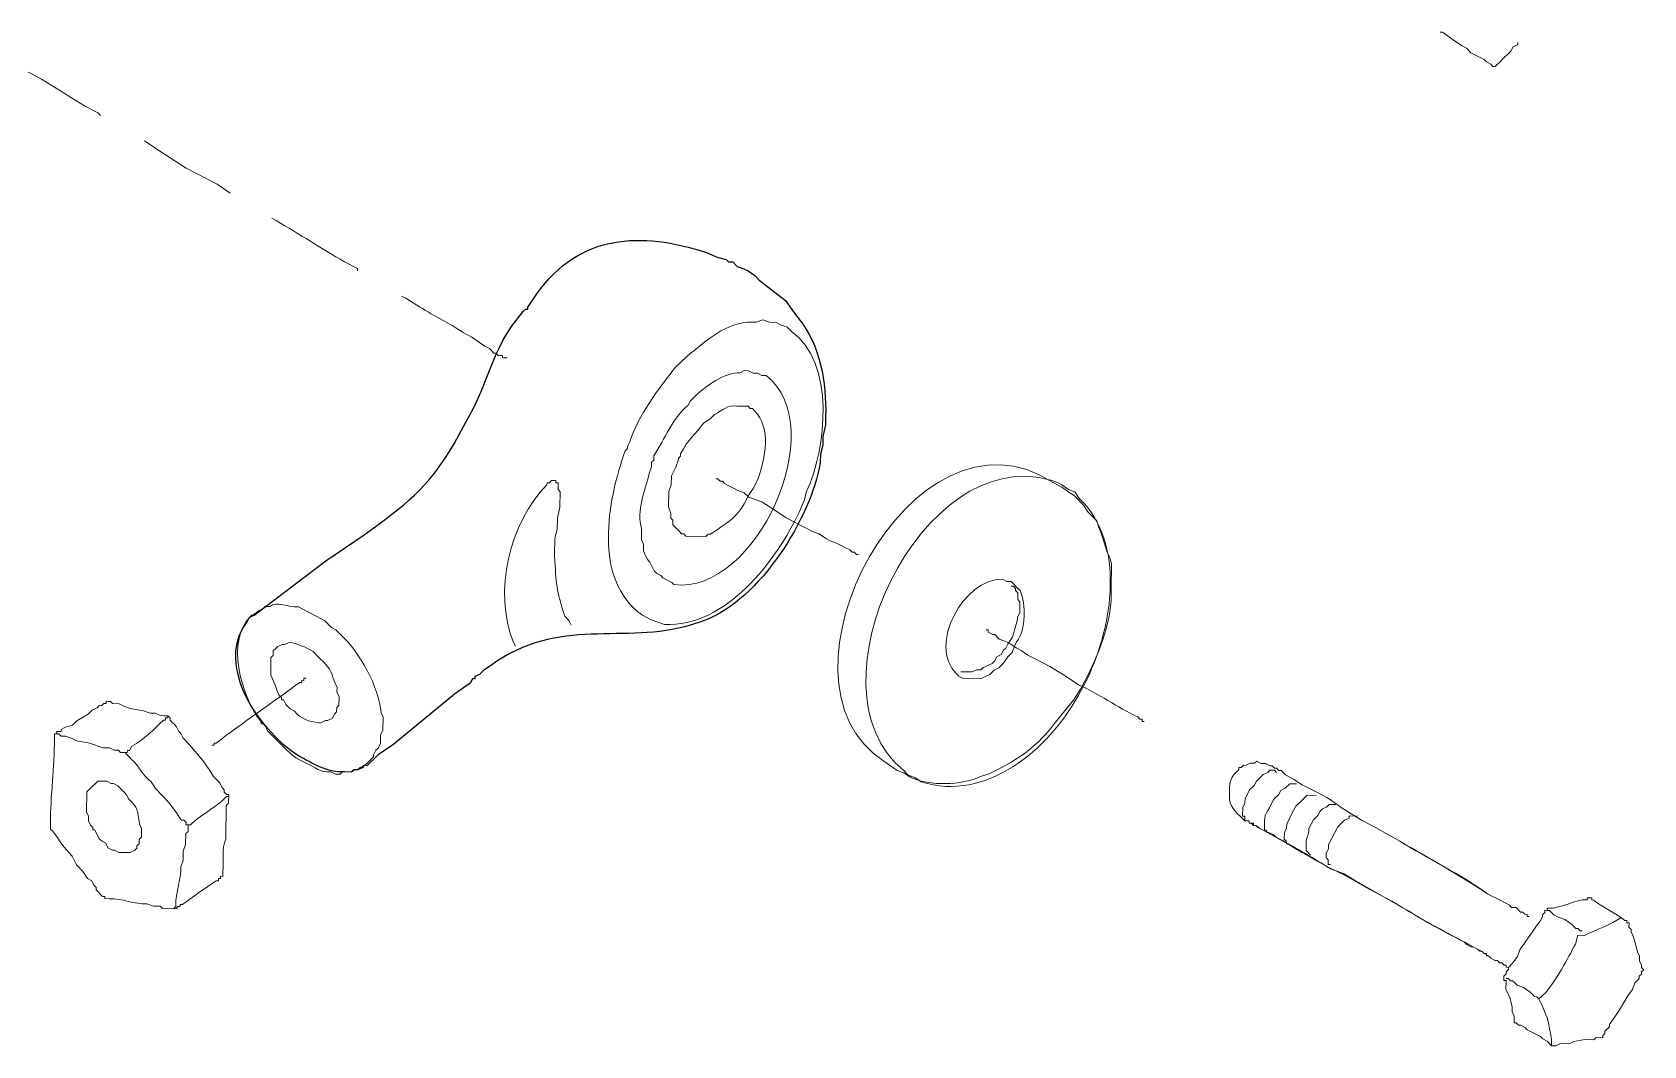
# Model space of a CAD drawing. Extents: x 0 to 563, y 0 to 205.
# Drawn here: x 475.65 to 494.27, y 33.38 to 45.09 of the extents above; entities that cross this region are included whole.
import ezdxf

# ---------------------------------------------------------------- set-up
doc = ezdxf.new("R2010")
doc.units = 0
doc.header["$LTSCALE"] = 0.3
doc.header["$MEASUREMENT"] = 0
doc.layers.add('1', color=1, linetype='CONTINUOUS')

msp = doc.modelspace()

# ---------------------------------------------------------------- linework, layer by layer
at = {"layer": '1', "color": 41, "lineweight": 13}
for points in [[(491.92, 45.095), (491.946, 45.094), (492.098, 44.989), (492.174, 44.936), (492.225, 44.91), (492.275, 44.858), (492.428, 44.778), (492.453, 44.752), (492.504, 44.725), (492.529, 44.699), (492.554, 44.699), (492.581, 44.724), (492.607, 44.749), (492.633, 44.774), (492.737, 44.875), (492.764, 44.926), (492.815, 44.951), (492.816, 44.976)], [(476.414, 44.157), (476.44, 44.131)], [(476.947, 43.84), (477.099, 43.735), (477.429, 43.524), (477.785, 43.338), (477.937, 43.233)], [(478.419, 42.943), (478.47, 42.916)], [(479.257, 42.441), (479.409, 42.362), (479.409, 42.336)], [(479.917, 42.045), (479.968, 42.019), (480.095, 41.939)], [(483.964, 41.744), (484.015, 41.743), (484.092, 41.768), (484.169, 41.741), (484.246, 41.739), (484.296, 41.713), (484.373, 41.686), (484.423, 41.634)], [(480.628, 41.622), (480.729, 41.569), (480.805, 41.517), (480.881, 41.464), (480.932, 41.438), (480.983, 41.386), (481.008, 41.385), (481.033, 41.359), (481.085, 41.358), (481.084, 41.332), (481.136, 41.332)], [(483.083, 41.221), (483.135, 41.271), (483.213, 41.347)], [(483.825, 41.157), (483.877, 41.182), (483.928, 41.181), (483.979, 41.154), (484.03, 41.153), (484.081, 41.127), (484.132, 41.126)], [(483.229, 40.782), (483.255, 40.833), (483.308, 40.884)], [(483.405, 40.574), (483.483, 40.624), (483.535, 40.675)], [(483.793, 40.773), (483.921, 40.771), (483.946, 40.744), (483.972, 40.744), (483.997, 40.718)], [(482.502, 40.256), (482.528, 40.282), (482.528, 40.307), (482.555, 40.358)], [(482.779, 39.995), (482.806, 40.072), (482.807, 40.123), (482.833, 40.148), (482.834, 40.199)], [(483.563, 39.341), (483.485, 39.291), (483.46, 39.291), (483.434, 39.266), (483.203, 39.27), (483.178, 39.296), (483.152, 39.296), (483.127, 39.322), (483.102, 39.349), (483.076, 39.375), (483.051, 39.401), (483.052, 39.452), (483.027, 39.478), (483.028, 39.529), (483.003, 39.607), (483.007, 39.786), (483.033, 39.863), (483.035, 39.965), (483.088, 40.067), (483.115, 40.143), (483.116, 40.169), (483.142, 40.194), (483.142, 40.22)], [(481.597, 39.862), (481.598, 39.887), (481.623, 39.887), (481.65, 39.912), (481.701, 39.911), (481.7, 39.886), (481.726, 39.885), (481.725, 39.808), (481.75, 39.782), (481.747, 39.603), (481.719, 39.475), (481.717, 39.347), (481.689, 39.245), (481.686, 39.04)], [(483.548, 39.931), (483.573, 39.93), (483.598, 39.904), (483.624, 39.904), (483.649, 39.878), (483.7, 39.851), (483.751, 39.825), (483.802, 39.798), (483.878, 39.771), (483.929, 39.719), (484.005, 39.692), (484.082, 39.665), (484.208, 39.586), (484.36, 39.481), (484.665, 39.322), (484.742, 39.295), (484.818, 39.242), (484.869, 39.215), (484.945, 39.188), (484.996, 39.162), (485.047, 39.135), (485.098, 39.109), (485.123, 39.083), (485.149, 39.082), (485.174, 39.056), (485.199, 39.056)], [(484.035, 39.922), (483.982, 39.821), (483.929, 39.745), (483.876, 39.643)], [(487.42, 39.915), (487.496, 39.888), (487.547, 39.862), (487.623, 39.809), (487.699, 39.782), (487.749, 39.704)], [(487.445, 39.889), (487.547, 39.836), (487.623, 39.783), (487.699, 39.731), (487.799, 39.626), (487.849, 39.549), (487.95, 39.444), (487.974, 39.367), (487.999, 39.315), (488.072, 39.083), (488.097, 39.031), (488.121, 38.954), (488.116, 38.646)], [(484.596, 39.784), (484.569, 39.682), (484.516, 39.555)], [(483.065, 38.708), (483.04, 38.734), (482.938, 38.787), (482.913, 38.813), (482.862, 38.84), (482.837, 38.866), (482.787, 38.969), (482.762, 38.995), (482.737, 39.047), (482.713, 39.099), (482.714, 39.176), (482.689, 39.227), (482.691, 39.356)], [(486.861, 38.771), (486.912, 38.744), (486.963, 38.743), (486.989, 38.717), (487.039, 38.665), (487.064, 38.639)], [(486.963, 38.692), (486.988, 38.692), (487.013, 38.665), (487.013, 38.64), (487.038, 38.614), (487.037, 38.537), (487.062, 38.511), (487.06, 38.383), (487.033, 38.332), (487.033, 38.306), (486.978, 38.102), (486.925, 38.026), (486.899, 37.975), (486.873, 37.95), (486.846, 37.899), (486.795, 37.874), (486.768, 37.823), (486.742, 37.798), (486.69, 37.773), (486.639, 37.749), (486.612, 37.724), (486.561, 37.724), (486.509, 37.7), (486.381, 37.702)], [(478.186, 38.356), (478.238, 38.381), (478.264, 38.406), (478.316, 38.431), (478.342, 38.456), (478.393, 38.455)], [(478.675, 38.451), (478.726, 38.45), (478.777, 38.423), (478.828, 38.397), (478.879, 38.37), (479.031, 38.291), (479.107, 38.212), (479.158, 38.186), (479.208, 38.134)], [(481.802, 38.345), (481.852, 38.293), (481.877, 38.241)], [(482.954, 38.248), (482.801, 38.302), (482.751, 38.329), (482.7, 38.355)], [(486.672, 38.184), (486.697, 38.184), (486.697, 38.158), (486.748, 38.132), (486.773, 38.131), (486.824, 38.079), (486.9, 38.052), (486.951, 38.025), (487.027, 37.973), (487.078, 37.946), (487.154, 37.894), (487.256, 37.841), (487.408, 37.761), (487.586, 37.655), (487.738, 37.55)], [(478.68, 37.245), (478.629, 37.272), (478.579, 37.324), (478.554, 37.376), (478.528, 37.376), (478.529, 37.402), (478.504, 37.428), (478.479, 37.479), (478.454, 37.557), (478.405, 37.66), (478.408, 37.865), (478.435, 37.891), (478.435, 37.942), (478.462, 37.967), (478.488, 37.992), (478.539, 38.017), (478.565, 38.016), (478.617, 38.041)], [(481.232, 37.996), (481.207, 38.048)], [(487.028, 38.05), (487.002, 37.999), (486.975, 37.922), (486.923, 37.872), (486.87, 37.796), (486.818, 37.746), (486.766, 37.721), (486.714, 37.67), (486.662, 37.646), (486.611, 37.621), (486.406, 37.625), (486.355, 37.651), (486.33, 37.677)], [(478.897, 37.934), (478.947, 37.882), (478.973, 37.856)], [(478.815, 37.627), (478.789, 37.628), (478.789, 37.602), (478.763, 37.603), (478.763, 37.577), (478.737, 37.578)], [(487.842, 37.651), (487.763, 37.499), (487.683, 37.372), (487.474, 37.119)], [(487.842, 37.625), (487.736, 37.422)], [(479.172, 37.519), (479.171, 37.467), (479.196, 37.416), (479.194, 37.313), (479.168, 37.288), (479.167, 37.237), (479.141, 37.212), (479.114, 37.161), (479.063, 37.136), (479.037, 37.136), (478.985, 37.112), (478.96, 37.112)], [(475.905, 36.934), (475.906, 36.985), (475.931, 36.985), (475.932, 37.011), (475.983, 37.01), (475.984, 37.035), (476.035, 37.06), (476.113, 37.084), (476.165, 37.135), (476.294, 37.209), (476.346, 37.26), (476.398, 37.285), (476.424, 37.31), (476.45, 37.309), (476.476, 37.335), (476.502, 37.334), (476.502, 37.36), (476.528, 37.359), (476.553, 37.359), (476.578, 37.333), (476.655, 37.331), (476.706, 37.305), (476.783, 37.278), (476.936, 37.25), (477.013, 37.223)], [(477.165, 37.143), (477.191, 37.143), (477.191, 37.168), (477.217, 37.168), (477.217, 37.194)], [(477.217, 37.193), (477.242, 37.167), (477.242, 37.142), (477.267, 37.116), (477.292, 37.09), (477.318, 37.064), (477.342, 37.012), (477.367, 36.986), (477.392, 36.934), (477.468, 36.856), (477.619, 36.674), (477.694, 36.57), (477.744, 36.492), (477.794, 36.44), (477.819, 36.414), (477.844, 36.362), (477.869, 36.336), (477.869, 36.31), (477.894, 36.284), (477.92, 36.284), (477.918, 36.181), (477.892, 36.156), (477.885, 35.771)], [(478.419, 36.968), (478.368, 37.02), (478.343, 37.071), (478.318, 37.098), (478.293, 37.098), (478.293, 37.124)], [(479.68, 37.228), (479.704, 37.176), (479.702, 37.022), (479.675, 36.971), (479.674, 36.869), (479.647, 36.818), (479.621, 36.793), (479.594, 36.742), (479.594, 36.716), (479.542, 36.666), (479.516, 36.641), (479.49, 36.616), (479.464, 36.59), (479.412, 36.566), (479.386, 36.566), (479.334, 36.541), (479.232, 36.543), (479.206, 36.518), (479.155, 36.519), (479.104, 36.545)], [(488.424, 37.179), (488.449, 37.153), (488.475, 37.153), (488.474, 37.127), (488.5, 37.127)], [(475.906, 36.985), (475.957, 36.984), (475.982, 36.958), (476.033, 36.958), (476.11, 36.931), (476.161, 36.904), (476.314, 36.876), (476.467, 36.822), (476.544, 36.82), (476.595, 36.794), (476.646, 36.793), (476.671, 36.767), (476.723, 36.766), (476.748, 36.74), (476.773, 36.714), (476.798, 36.688), (476.823, 36.662)], [(477.776, 36.876), (477.75, 36.877), (477.75, 36.851), (477.724, 36.851)], [(476.723, 36.766), (476.748, 36.766), (476.749, 36.791), (476.774, 36.791), (476.801, 36.842)], [(478.798, 36.653), (478.747, 36.68), (478.696, 36.706)], [(485.796, 36.481), (485.72, 36.534), (485.644, 36.561), (485.491, 36.666)], [(485.923, 36.428), (485.847, 36.48), (485.771, 36.507), (485.72, 36.559)], [(486.746, 36.542), (486.694, 36.517), (486.617, 36.493)], [(490.028, 36.536), (490.003, 36.562), (489.952, 36.563), (489.926, 36.538), (489.874, 36.513), (489.848, 36.488), (489.796, 36.438), (489.769, 36.387), (489.717, 36.336), (489.691, 36.286), (489.664, 36.235), (489.663, 36.183), (489.637, 36.133), (489.635, 36.03), (489.661, 36.03), (489.66, 35.978), (489.685, 35.978)], [(476.888, 35.943), (476.913, 35.891), (476.911, 35.788), (476.885, 35.763), (476.884, 35.712), (476.858, 35.687), (476.857, 35.661), (476.831, 35.636), (476.78, 35.611), (476.651, 35.613), (476.601, 35.64), (476.575, 35.64), (476.524, 35.667), (476.499, 35.718), (476.448, 35.745), (476.423, 35.771), (476.374, 35.875), (476.348, 35.875), (476.349, 35.901), (476.323, 35.927), (476.299, 35.978), (476.3, 36.03), (476.275, 36.081), (476.279, 36.312), (476.305, 36.337), (476.331, 36.363), (476.383, 36.413), (476.409, 36.438), (476.512, 36.436), (476.563, 36.41), (476.588, 36.409), (476.639, 36.383), (476.664, 36.357), (476.715, 36.305), (476.74, 36.279), (476.765, 36.227)], [(477.024, 36.427), (477.074, 36.35), (477.15, 36.271)], [(490.257, 36.404), (490.18, 36.405), (490.128, 36.355), (490.076, 36.33), (490.05, 36.279), (489.997, 36.229), (489.971, 36.178)], [(477.893, 36.259), (477.919, 36.258)], [(490.485, 36.272), (490.383, 36.274), (490.357, 36.248), (490.331, 36.223), (490.305, 36.198), (490.252, 36.148), (490.226, 36.097), (490.199, 36.046), (490.173, 35.995), (490.146, 35.944), (490.145, 35.893), (490.119, 35.842), (490.118, 35.765), (490.143, 35.739), (490.142, 35.713), (490.168, 35.713)], [(490.714, 36.165), (490.637, 36.167), (490.611, 36.141), (490.56, 36.117), (490.534, 36.091), (490.507, 36.041), (490.455, 35.99), (490.402, 35.889)], [(477.376, 35.985), (477.401, 35.985), (477.427, 35.959), (477.426, 35.933), (477.452, 35.933), (477.451, 35.856), (477.424, 35.831), (477.422, 35.703), (477.395, 35.626), (477.394, 35.524), (477.367, 35.447)], [(489.787, 35.925), (489.761, 35.925), (489.736, 35.951), (489.711, 35.952), (489.711, 35.977), (489.66, 35.978), (489.635, 36.004), (489.66, 35.978), (489.711, 35.977), (489.711, 35.952), (489.762, 35.951), (489.761, 35.925), (489.787, 35.925), (489.812, 35.899)], [(490.969, 36.033), (490.866, 36.034), (490.866, 36.009), (490.814, 35.984), (490.788, 35.959), (490.736, 35.908), (490.63, 35.705), (490.629, 35.654), (490.602, 35.603), (490.601, 35.552), (490.626, 35.526), (490.626, 35.474), (490.651, 35.474)], [(475.886, 35.857), (475.861, 35.883), (475.862, 35.935)], [(477.451, 35.907), (477.452, 35.933), (477.478, 35.932)], [(489.89, 35.923), (489.889, 35.872), (489.914, 35.871), (489.914, 35.846)], [(476.539, 35.077), (476.488, 35.078), (476.489, 35.103), (476.463, 35.104), (476.387, 35.182), (476.388, 35.208), (476.363, 35.234), (476.338, 35.285), (476.287, 35.312), (476.237, 35.39), (476.162, 35.468), (476.112, 35.571)], [(490.372, 35.633), (490.422, 35.58)], [(477.853, 35.387), (477.852, 35.336), (477.826, 35.337), (477.826, 35.311), (477.8, 35.311), (477.8, 35.286), (477.774, 35.286)], [(477.385, 35.011), (477.359, 35.011), (477.359, 34.986), (477.333, 34.986), (477.307, 34.961), (477.153, 34.963), (477.128, 34.99), (477.051, 34.991), (476.974, 35.018)], [(477.308, 35.012), (477.307, 34.986), (477.281, 34.961)], [(493.593, 35.064), (493.619, 35.064), (493.619, 35.089), (493.671, 35.088), (493.67, 35.063), (493.696, 35.062)], [(494.051, 34.825), (494.076, 34.825), (494.076, 34.799), (494.102, 34.799), (494.101, 34.748), (494.126, 34.721), (494.125, 34.696), (494.15, 34.644), (494.174, 34.567), (494.198, 34.464), (494.223, 34.412), (494.222, 34.361), (494.247, 34.309), (494.247, 34.283), (494.272, 34.257), (494.246, 34.232), (494.245, 34.206), (494.219, 34.181), (494.219, 34.156), (494.193, 34.13), (494.167, 34.105), (494.14, 34.029), (494.087, 33.953), (493.981, 33.775), (493.876, 33.623), (493.876, 33.597), (493.823, 33.547), (493.823, 33.521), (493.797, 33.496), (493.797, 33.471), (493.72, 33.472), (493.694, 33.447), (493.591, 33.448), (493.462, 33.425), (493.411, 33.4), (493.308, 33.402), (493.256, 33.377), (493.205, 33.378), (493.155, 33.43), (493.104, 33.457), (493.079, 33.483), (492.926, 33.562), (492.901, 33.589), (492.85, 33.615), (492.825, 33.616), (492.799, 33.642), (492.774, 33.642), (492.775, 33.719), (492.75, 33.771), (492.751, 33.822), (492.727, 33.925), (492.703, 33.977), (492.678, 34.028), (492.68, 34.131), (492.654, 34.131), (492.655, 34.183), (492.681, 34.208), (492.681, 34.233), (492.707, 34.259), (492.708, 34.284), (492.76, 34.335), (492.813, 34.411), (492.84, 34.487), (493.05, 34.791), (493.076, 34.817), (493.103, 34.867), (493.103, 34.893), (493.129, 34.918), (493.13, 34.944), (493.155, 34.943), (493.156, 34.969), (493.181, 34.969)], [(493.561, 34.706), (493.536, 34.706), (493.511, 34.732), (493.485, 34.733), (493.46, 34.759), (493.435, 34.785), (493.359, 34.837), (493.282, 34.864), (493.231, 34.891), (493.206, 34.917), (493.181, 34.943), (493.155, 34.943)], [(494.026, 34.851), (494, 34.852)], [(492.047, 34.655), (492.2, 34.575), (492.225, 34.549), (492.276, 34.523), (492.302, 34.522), (492.352, 34.496), (492.378, 34.47), (492.403, 34.469), (492.428, 34.443), (492.454, 34.443), (492.454, 34.417), (492.479, 34.417)], [(493.586, 34.654), (493.509, 34.655), (493.482, 34.553)], [(493.061, 33.919), (493.035, 33.945), (493.01, 33.946), (492.959, 33.998), (492.883, 34.051), (492.807, 34.077), (492.782, 34.104), (492.756, 34.13), (492.731, 34.13), (492.706, 34.156), (492.68, 34.157)], [(493.139, 33.995), (493.061, 33.919), (493.085, 33.867)], [(493.206, 33.455), (493.205, 33.378)]]:
    msp.add_lwpolyline(points, dxfattribs=at)
at = {"layer": '1', "color": 41, "lineweight": 25}
for points in [[(483.439, 42.548), (483.566, 42.495), (483.668, 42.467), (483.694, 42.441), (483.745, 42.44), (483.795, 42.388), (483.872, 42.361), (483.923, 42.335), (483.999, 42.282), (484.049, 42.23), (484.15, 42.151), (484.353, 41.994), (484.428, 41.89), (484.503, 41.786)], [(481.324, 41.867), (481.35, 41.892), (481.376, 41.892), (481.376, 41.917), (481.482, 42.069)], [(484.817, 40.652), (484.815, 40.55), (484.787, 40.422), (484.785, 40.32), (484.758, 40.218), (484.756, 40.115)], [(480.529, 40.342), (480.635, 40.545)], [(478.134, 38.28), (478.16, 38.331), (478.212, 38.356), (479.043, 38.983), (479.484, 39.283)], [(483.417, 38.292), (483.339, 38.267), (483.262, 38.243)], [(480.946, 37.77), (480.868, 37.72), (480.816, 37.67), (480.764, 37.645), (480.764, 37.619), (480.738, 37.62), (480.711, 37.569), (480.53, 37.444), (479.827, 36.866), (479.646, 36.741), (479.515, 36.615), (479.49, 36.616), (479.438, 36.591), (479.412, 36.566), (479.361, 36.567), (479.334, 36.541), (479.258, 36.543)], [(478.722, 36.732), (478.646, 36.784), (478.545, 36.863), (478.469, 36.941)]]:
    msp.add_lwpolyline(points, dxfattribs=at)
at = {"layer": '1', "color": 41, "lineweight": 13}
for points in [[(489.567, 36.544), (489.593, 36.569), (489.593, 36.595), (489.619, 36.594), (489.645, 36.62), (489.671, 36.619), (489.723, 36.644), (489.774, 36.643), (489.8, 36.668), (489.851, 36.642), (489.902, 36.641), (489.953, 36.614), (489.978, 36.614), (490.004, 36.588), (490.029, 36.587), (490.054, 36.561), (490.08, 36.561), (490.105, 36.535), (490.13, 36.509), (490.181, 36.482), (490.232, 36.456), (490.181, 36.482), (490.13, 36.509), (490.105, 36.535), (490.08, 36.561), (490.054, 36.561), (490.029, 36.587), (490.004, 36.588), (489.978, 36.614), (489.953, 36.614), (489.902, 36.641), (489.851, 36.642), (489.8, 36.668), (489.774, 36.643), (489.723, 36.644), (489.671, 36.619), (489.645, 36.62), (489.619, 36.594), (489.593, 36.595), (489.593, 36.569)], [(489.485, 36.263), (489.486, 36.34)], [(490.765, 36.139), (490.892, 36.06), (491.019, 35.98), (491.171, 35.901), (491.451, 35.742), (491.171, 35.901), (491.019, 35.98), (490.892, 36.06)], [(492.466, 35.135), (492.517, 35.108), (492.568, 35.082), (492.619, 35.055), (492.669, 35.029), (492.72, 35.002), (492.745, 34.976), (492.797, 34.975), (492.847, 34.923), (492.873, 34.923), (492.898, 34.897), (492.924, 34.896), (492.923, 34.87), (492.949, 34.87), (492.923, 34.87), (492.924, 34.896), (492.898, 34.897), (492.873, 34.923), (492.847, 34.923), (492.797, 34.975), (492.745, 34.976), (492.72, 35.002), (492.669, 35.029), (492.619, 35.055), (492.568, 35.082), (492.517, 35.108)], [(493.696, 35.062), (493.67, 35.063), (493.671, 35.088), (493.619, 35.089), (493.619, 35.064), (493.593, 35.064), (493.619, 35.064), (493.619, 35.089), (493.671, 35.088), (493.67, 35.063)], [(494.272, 34.257), (494.247, 34.283), (494.247, 34.309), (494.222, 34.361), (494.223, 34.412), (494.198, 34.464), (494.174, 34.567), (494.15, 34.644), (494.125, 34.696), (494.126, 34.721), (494.101, 34.748), (494.102, 34.799), (494.076, 34.799), (494.076, 34.825), (494.051, 34.825), (494.076, 34.825), (494.076, 34.799), (494.102, 34.799), (494.101, 34.748), (494.126, 34.721), (494.125, 34.696), (494.15, 34.644), (494.174, 34.567), (494.198, 34.464), (494.223, 34.412), (494.222, 34.361), (494.247, 34.309), (494.247, 34.283), (494.272, 34.257), (494.246, 34.232), (494.245, 34.206), (494.219, 34.181), (494.219, 34.156), (494.193, 34.13), (494.167, 34.105), (494.14, 34.029), (494.087, 33.953), (493.981, 33.775), (493.876, 33.623), (493.876, 33.597), (493.823, 33.547), (493.823, 33.521), (493.797, 33.496), (493.797, 33.471), (493.72, 33.472), (493.694, 33.447), (493.591, 33.448), (493.462, 33.425), (493.411, 33.4), (493.308, 33.402), (493.256, 33.377), (493.205, 33.378), (493.155, 33.43), (493.104, 33.457), (493.079, 33.483), (492.926, 33.562), (492.901, 33.589), (492.85, 33.615), (492.825, 33.616), (492.799, 33.642), (492.774, 33.642), (492.775, 33.719), (492.75, 33.771), (492.751, 33.822), (492.727, 33.925), (492.703, 33.977), (492.678, 34.028), (492.68, 34.131), (492.654, 34.131), (492.655, 34.183), (492.681, 34.208), (492.681, 34.233), (492.707, 34.259), (492.708, 34.284), (492.76, 34.335), (492.813, 34.411), (492.84, 34.487), (493.05, 34.791), (493.076, 34.817), (493.103, 34.867), (493.103, 34.893), (493.129, 34.918), (493.13, 34.944), (493.155, 34.943), (493.156, 34.969), (493.181, 34.969), (493.156, 34.969), (493.155, 34.943), (493.13, 34.944), (493.129, 34.918), (493.103, 34.893), (493.103, 34.867), (493.076, 34.817), (493.05, 34.791), (492.84, 34.487), (492.813, 34.411), (492.76, 34.335), (492.708, 34.284), (492.707, 34.259), (492.681, 34.233), (492.681, 34.208), (492.655, 34.183), (492.654, 34.131), (492.68, 34.131), (492.678, 34.028), (492.703, 33.977), (492.727, 33.925), (492.751, 33.822), (492.75, 33.771), (492.775, 33.719), (492.774, 33.642), (492.799, 33.642), (492.825, 33.616), (492.85, 33.615), (492.901, 33.589), (492.926, 33.562), (493.079, 33.483), (493.104, 33.457), (493.155, 33.43), (493.205, 33.378), (493.256, 33.377), (493.308, 33.402), (493.411, 33.4), (493.462, 33.425), (493.591, 33.448), (493.694, 33.447), (493.72, 33.472), (493.797, 33.471), (493.797, 33.496), (493.823, 33.521), (493.823, 33.547), (493.876, 33.597), (493.876, 33.623), (493.981, 33.775), (494.087, 33.953), (494.14, 34.029), (494.167, 34.105), (494.193, 34.13), (494.219, 34.156), (494.219, 34.181), (494.245, 34.206), (494.246, 34.232)], [(493.155, 34.943), (493.181, 34.943), (493.206, 34.917), (493.231, 34.891), (493.282, 34.864), (493.359, 34.837), (493.435, 34.785), (493.46, 34.759), (493.485, 34.733), (493.511, 34.732), (493.536, 34.706), (493.561, 34.706), (493.536, 34.706), (493.511, 34.732), (493.485, 34.733), (493.46, 34.759), (493.435, 34.785), (493.359, 34.837), (493.282, 34.864), (493.231, 34.891), (493.206, 34.917), (493.181, 34.943)], [(492.68, 34.157), (492.706, 34.156), (492.731, 34.13), (492.756, 34.13), (492.782, 34.104), (492.807, 34.077), (492.883, 34.051), (492.959, 33.998), (493.01, 33.946), (493.035, 33.945), (493.061, 33.919), (493.035, 33.945), (493.01, 33.946), (492.959, 33.998), (492.883, 34.051), (492.807, 34.077), (492.782, 34.104), (492.756, 34.13), (492.731, 34.13), (492.706, 34.156)]]:
    msp.add_lwpolyline(points, close=True, dxfattribs=at)
for points in [[(490.828, 35.343), (491.108, 35.184), (491.362, 35.051), (491.489, 34.972), (490.93, 35.29), (490.803, 35.369), (490.65, 35.423, 0.017371), (490.066, 35.766), (490.016, 35.793), (489.99, 35.819)], [(491.489, 34.972, 0.015874), (492.251, 34.549), (492.302, 34.522), (492.352, 34.496), (492.403, 34.469), (492.428, 34.443), (492.479, 34.417), (492.505, 34.39), (492.555, 34.364), (492.581, 34.363), (492.606, 34.337), (492.632, 34.337), (492.657, 34.311), (492.683, 34.31), (492.682, 34.285), (492.708, 34.284)]]:
    msp.add_lwpolyline(points, format="xyb", dxfattribs=at)
for points in [[(475.602, 44.633), (475.887, 44.493), (476.122, 44.309), (476.414, 44.157)], [(478.47, 42.916), (478.735, 42.762), (478.991, 42.594), (479.257, 42.441)], [(480.095, 41.939), (480.257, 41.833), (480.468, 41.732), (480.628, 41.622)], [(483.213, 41.347), (483.421, 41.515), (483.681, 41.753), (483.964, 41.744)], [(484.423, 41.634), (484.934, 41.284), (484.826, 40.271), (484.596, 39.784)], [(482.555, 40.358), (482.656, 40.677), (482.88, 40.96), (483.083, 41.221)], [(483.308, 40.884), (483.419, 40.998), (483.662, 41.167), (483.825, 41.157)], [(484.132, 41.126), (484.89, 40.522), (484.014, 38.59), (483.065, 38.708)], [(483.535, 40.675), (483.628, 40.728), (483.687, 40.788), (483.793, 40.773)], [(485.491, 36.666), (484.047, 37.596), (485.828, 40.95), (487.445, 39.889)], [(482.834, 40.199), (482.961, 40.396), (483.043, 40.628), (483.229, 40.782)], [(483.997, 40.718), (484.192, 40.514), (484.122, 40.178), (484.035, 39.922)], [(483.142, 40.22), (483.224, 40.394), (483.32, 40.444), (483.405, 40.574)], [(482.7, 38.355), (482.121, 38.765), (482.297, 39.682), (482.502, 40.256)], [(485.72, 36.559), (484.549, 37.514), (485.935, 40.356), (487.42, 39.915)], [(481.207, 38.048), (480.977, 38.619), (481.163, 39.428), (481.597, 39.862)], [(482.691, 39.356), (482.63, 39.561), (482.728, 39.791), (482.779, 39.995)], [(487.749, 39.704), (488.288, 39.192), (488.134, 38.224), (487.842, 37.625)], [(484.516, 39.555), (484.248, 38.983), (483.663, 38.21), (482.954, 38.248)], [(483.876, 39.643), (483.794, 39.492), (483.699, 39.436), (483.563, 39.341)], [(481.686, 39.04), (481.703, 38.712), (481.704, 38.65), (481.802, 38.345)], [(486.33, 37.677), (485.992, 38.009), (486.414, 38.78), (486.861, 38.771)], [(487.064, 38.639), (487.134, 38.474), (487.133, 38.195), (487.028, 38.05)], [(488.116, 38.646), (488.136, 38.316), (487.987, 37.943), (487.842, 37.651)], [(478.393, 38.455), (478.482, 38.518), (478.585, 38.456), (478.675, 38.451)], [(478.293, 37.124), (478.056, 37.434), (477.879, 38.062), (478.186, 38.356)], [(478.617, 38.041), (478.713, 38.03), (478.806, 37.985), (478.897, 37.934)], [(479.208, 38.134), (479.435, 37.934), (479.657, 37.521), (479.68, 37.228)], [(478.973, 37.856), (479.131, 37.708), (479.089, 37.697), (479.172, 37.519)], [(478.737, 37.578), (478.426, 37.338), (478.068, 37.108), (477.776, 36.876)], [(487.738, 37.55), (487.964, 37.454), (488.19, 37.29), (488.424, 37.179)], [(478.96, 37.112), (478.854, 37.121), (478.75, 37.157), (478.68, 37.245)], [(487.736, 37.422), (487.391, 36.8), (486.67, 36.189), (485.923, 36.428)], [(476.801, 36.842), (476.943, 36.912), (477.051, 37.035), (477.165, 37.143)], [(477.013, 37.223), (477.113, 37.231), (477.087, 37.185), (477.217, 37.193)], [(487.474, 37.119), (487.289, 36.86), (487.026, 36.669), (486.746, 36.542)], [(475.862, 35.935), (475.855, 36.293), (475.91, 36.578), (475.905, 36.934)], [(478.696, 36.706), (478.6, 36.78), (478.509, 36.874), (478.419, 36.968)], [(476.823, 36.662), (476.896, 36.592), (476.915, 36.515), (477.024, 36.427)], [(479.104, 36.545), (478.959, 36.532), (478.936, 36.594), (478.798, 36.653)], [(489.567, 36.544), (489.509, 36.503), (489.479, 36.413), (489.486, 36.34)], [(489.567, 36.544), (489.509, 36.503), (489.479, 36.413), (489.486, 36.34)], [(486.617, 36.493), (486.386, 36.385), (486.023, 36.377), (485.796, 36.481)], [(490.765, 36.139), (490.539, 36.317), (490.404, 36.329), (490.232, 36.456)], [(490.765, 36.139), (490.539, 36.317), (490.404, 36.329), (490.232, 36.456)], [(476.765, 36.227), (476.876, 36.13), (476.864, 36.093), (476.888, 35.943)], [(477.15, 36.271), (477.241, 36.189), (477.302, 36.08), (477.376, 35.985)], [(477.478, 35.932), (477.576, 36.035), (477.778, 36.134), (477.893, 36.259)], [(489.485, 36.263), (489.471, 36.147), (489.562, 36.08), (489.635, 36.004)], [(489.485, 36.263), (489.471, 36.147), (489.562, 36.08), (489.635, 36.004)], [(489.971, 36.178), (489.901, 36.023), (489.886, 36.085), (489.89, 35.923)], [(476.112, 35.571), (476.021, 35.654), (475.96, 35.763), (475.886, 35.857)], [(477.885, 35.771), (477.835, 35.649), (477.863, 35.515), (477.853, 35.387)], [(489.787, 35.925), (489.851, 35.872), (489.916, 35.851), (489.99, 35.819)], [(489.812, 35.899), (490.13, 35.74), (490.504, 35.491), (490.828, 35.343)], [(490.402, 35.889), (490.399, 35.762), (490.362, 35.846), (490.372, 35.633)], [(492.466, 35.135), (492.165, 35.352), (491.771, 35.548), (491.451, 35.742)], [(492.466, 35.135), (492.14, 35.351), (491.794, 35.546), (491.451, 35.742)], [(477.367, 35.447), (477.38, 35.348), (477.299, 35.119), (477.308, 35.012)], [(477.774, 35.286), (477.657, 35.203), (477.489, 35.093), (477.385, 35.011)], [(476.974, 35.018), (476.825, 35.01), (476.689, 35.084), (476.539, 35.077)], [(493.181, 34.969), (493.263, 34.956), (493.531, 35.076), (493.593, 35.064)], [(493.181, 34.969), (493.263, 34.956), (493.531, 35.076), (493.593, 35.064)], [(493.181, 34.969), (493.263, 34.956), (493.531, 35.076), (493.593, 35.064)], [(493.696, 35.062), (493.791, 34.97), (493.958, 34.915), (494.051, 34.825)], [(493.696, 35.062), (493.791, 34.97), (493.958, 34.915), (494.051, 34.825)], [(493.696, 35.062), (493.791, 34.97), (493.958, 34.915), (494.051, 34.825)], [(491.489, 34.972), (491.669, 34.863), (491.86, 34.749), (492.047, 34.655)], [(494, 34.852), (493.914, 34.791), (493.701, 34.708), (493.586, 34.654)], [(493.482, 34.553), (493.39, 34.379), (493.266, 34.143), (493.139, 33.995)], [(493.085, 33.867), (493.179, 33.661), (493.165, 33.655), (493.206, 33.455)]]:
    msp.add_open_spline(points, degree=3, dxfattribs=at)
at = {"layer": '1', "color": 41, "lineweight": 25}
for points in [[(481.482, 42.069), (481.964, 42.764), (482.69, 42.794), (483.439, 42.548)], [(480.635, 40.545), (480.963, 41.074), (480.911, 41.379), (481.324, 41.867)], [(484.503, 41.786), (484.758, 41.479), (484.828, 41.044), (484.817, 40.652)], [(479.484, 39.283), (479.963, 39.635), (480.215, 39.808), (480.529, 40.342)], [(484.756, 40.115), (484.641, 39.469), (484.063, 38.541), (483.417, 38.292)], [(478.469, 36.941), (478.133, 37.268), (477.81, 37.859), (478.134, 38.28)], [(483.262, 38.243), (482.487, 38.004), (481.736, 38.352), (480.946, 37.77)], [(479.258, 36.543), (479.064, 36.533), (478.887, 36.641), (478.722, 36.732)]]:
    msp.add_open_spline(points, degree=3, dxfattribs=at)

doc.saveas('drawing.dxf')
